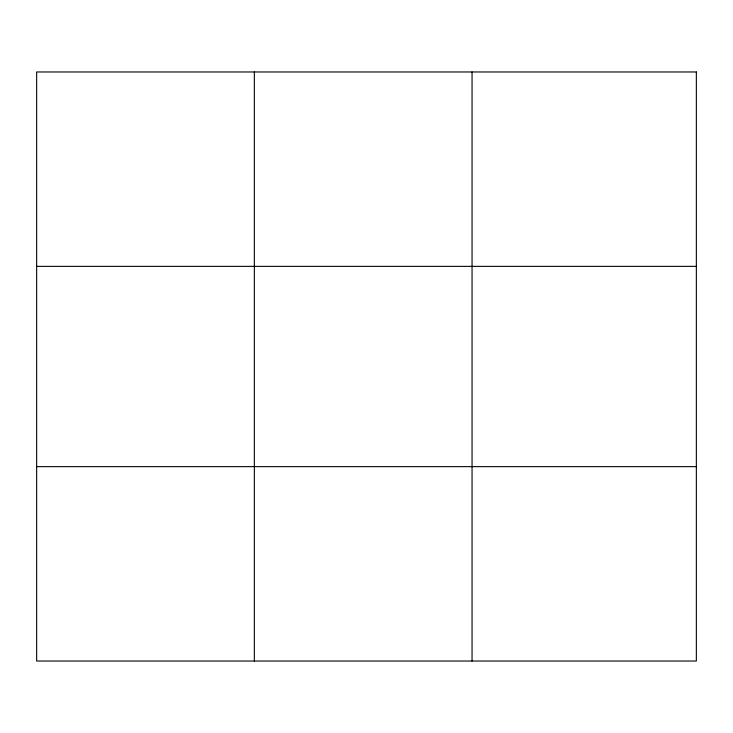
<?xml version="1.0" encoding="UTF-8"?>
<svg xmlns="http://www.w3.org/2000/svg" width="733" height="733" viewBox="0 0 733 733"><rect width="100%" height="100%" fill="white"/><g stroke="black" fill="none" stroke-linecap="round" stroke-linejoin="round"><path stroke-width="1.1" d="M254.351 71.971L254.351 661.029M472.052 71.971L472.052 661.029M36.65 266.363L696.35 266.363M36.65 466.637L696.35 466.637M696.35 71.971L696.35 661.029L36.65 661.029L36.65 71.971L696.35 71.971"/></g></svg>
